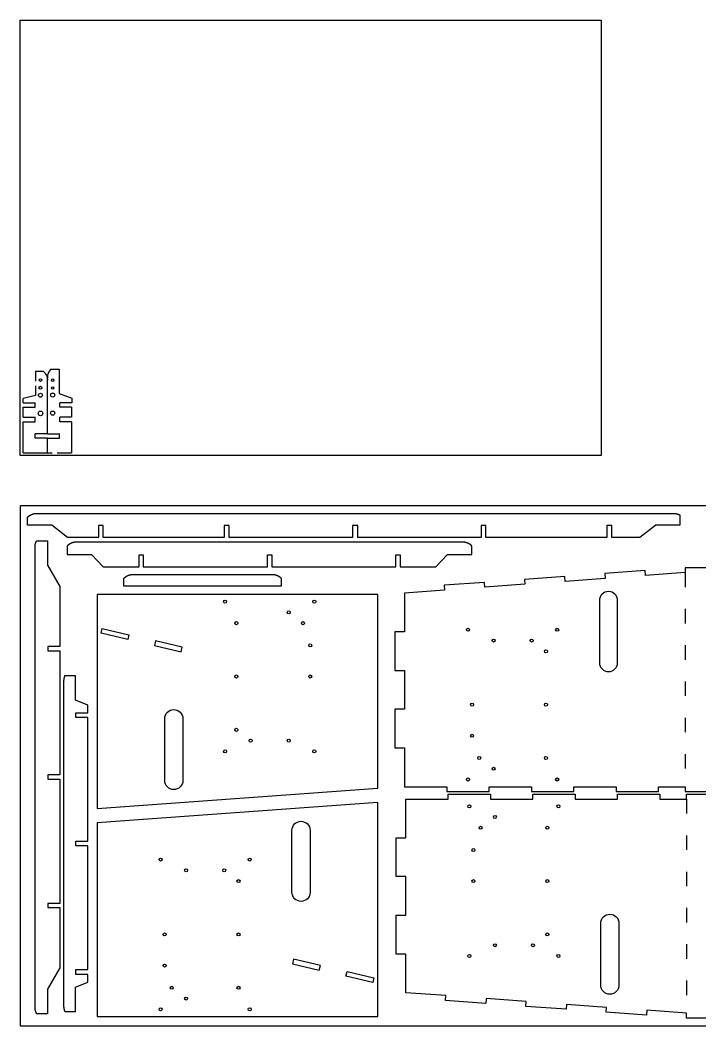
# Model space of a CAD drawing. Header units: inches. Extents: x -572 to -437, y -715 to -380.
# Drawn here: x -571.7 to -515.5, y -463.5 to -380.4 of the extents above; entities that cross this region are included whole.
import ezdxf

# ---------------------------------------------------------------- set-up
doc = ezdxf.new("R2010")
doc.units = ezdxf.units.IN
doc.header["$MEASUREMENT"] = 0
doc.linetypes.add('ACAD_ISO03W100', pattern=[30, 12, -18])
doc.layers.add('pic', color=1, linetype='Continuous')

msp = doc.modelspace()

# ---------------------------------------------------------------- linework, layer by layer
at = {"color": 7, "linetype": 'Continuous', "lineweight": 25}
for p, q in [((-569.758, -409.407), (-570.413, -409.407)), ((-569.138, -409.234), (-568.453, -409.234)), ((-571.433, -411.999), (-571.433, -411.656)), ((-571.433, -413.198), (-571.433, -412.377)), ((-567.433, -412.377), (-567.433, -413.198)), ((-567.433, -413.568), (-567.433, -416.14)), ((-516.725, -425.64), (-516.725, -426.041)), ((-516.616, -462.864), (-516.616, -462.463))]:
    msp.add_line(p, q, dxfattribs=at)
for p, q in [((-570.413, -409.407), (-570.413, -410.207)), ((-568.453, -409.234), (-568.453, -411.234)), ((-570.413, -410.607), (-570.413, -411.407)), ((-569.433, -414.585), (-569.433, -409.935)), ((-570.413, -411.407), (-571.433, -411.656)), ((-568.453, -411.234), (-567.412, -411.636)), ((-571.433, -411.999), (-570.455, -411.999)), ((-570.455, -412.377), (-570.455, -411.999)), ((-567.412, -412.021), (-568.411, -412.021)), ((-568.411, -412.377), (-568.411, -412.021)), ((-567.412, -411.636), (-567.412, -412.021)), ((-571.433, -412.377), (-570.455, -412.377)), ((-567.433, -412.377), (-568.411, -412.377)), ((-571.433, -413.198), (-570.455, -413.198)), ((-571.433, -413.568), (-570.455, -413.568)), ((-571.433, -416.14), (-571.433, -413.568)), ((-570.455, -413.568), (-570.455, -413.198)), ((-567.433, -413.198), (-568.411, -413.198)), ((-568.411, -413.568), (-568.411, -413.198)), ((-567.433, -413.568), (-568.411, -413.568)), ((-569.433, -414.585), (-570.431, -414.585)), ((-570.431, -414.941), (-570.431, -414.585)), ((-569.433, -414.585), (-568.434, -414.585)), ((-568.434, -414.941), (-568.434, -414.585)), ((-569.433, -414.941), (-570.431, -414.941)), ((-569.433, -416.14), (-569.433, -414.941)), ((-569.433, -414.941), (-568.434, -414.941)), ((-571.433, -416.14), (-569.024, -416.14)), ((-568.624, -416.14), (-567.433, -416.14))]:
    msp.add_line(p, q)
at = {"color": 3, "linetype": 'ACAD_ISO03W100', "ltscale": 0.1}
for p, q in [((-516.725, -426.041), (-516.725, -443.74)), ((-516.616, -444.764), (-516.616, -462.463))]:
    msp.add_line(p, q, dxfattribs=at)
at = {"color": 7, "linetype": 'Continuous', "lineweight": 25}
for points in [[(-543.777, -423.145), (-543.777, -422.145), (-544.207, -422.145), (-544.207, -423.145), (-554.421, -423.145), (-554.421, -422.145), (-554.821, -422.145), (-554.821, -423.145), (-564.821, -423.145), (-564.821, -422.145), (-565.221, -422.145), (-565.221, -423.145), (-565.452, -423.145), (-565.683, -423.145), (-565.914, -423.145), (-566.145, -423.145), (-566.376, -423.145), (-566.607, -423.145), (-566.838, -423.145), (-567.07, -423.145), (-567.301, -423.145), (-567.532, -423.145), (-567.763, -423.145), (-569.075, -422.125), (-571.075, -422.125), (-571.075, -421.477), (-571.073, -421.474), (-571.071, -421.472), (-571.068, -421.469), (-571.066, -421.467), (-571.064, -421.464), (-571.061, -421.462), (-571.059, -421.459), (-571.057, -421.457), (-571.054, -421.455), (-571.052, -421.452), (-571.05, -421.45), (-571.047, -421.447), (-571.045, -421.445), (-571.043, -421.443), (-571.04, -421.44), (-571.038, -421.438), (-571.035, -421.436), (-571.033, -421.433), (-571.031, -421.431), (-571.028, -421.429), (-571.026, -421.426), (-571.023, -421.424), (-571.021, -421.422), (-571.018, -421.419), (-571.016, -421.417), (-571.013, -421.415), (-571.011, -421.413), (-571.008, -421.41), (-571.006, -421.408), (-571.003, -421.406), (-571.001, -421.404), (-570.998, -421.401), (-570.996, -421.399), (-570.993, -421.397), (-570.991, -421.395), (-570.988, -421.392), (-570.986, -421.39), (-570.983, -421.388), (-570.98, -421.386), (-570.978, -421.384), (-570.975, -421.382), (-570.973, -421.379), (-570.97, -421.377), (-570.967, -421.375), (-570.965, -421.373), (-570.962, -421.371), (-570.96, -421.369), (-570.957, -421.367), (-570.954, -421.365), (-570.952, -421.363), (-570.949, -421.361), (-570.946, -421.358), (-570.944, -421.356), (-570.941, -421.354), (-570.938, -421.352), (-570.935, -421.35), (-570.933, -421.348), (-570.93, -421.346), (-570.927, -421.344), (-570.925, -421.342), (-570.922, -421.34), (-570.919, -421.338), (-570.916, -421.336), (-570.914, -421.334), (-570.911, -421.333), (-570.908, -421.331), (-570.905, -421.329), (-570.903, -421.327), (-570.9, -421.325), (-570.897, -421.323), (-570.894, -421.321), (-570.891, -421.319), (-570.889, -421.317), (-570.886, -421.316), (-570.883, -421.314), (-570.88, -421.312), (-570.877, -421.31), (-570.874, -421.308), (-570.872, -421.306), (-570.869, -421.305), (-570.866, -421.303), (-570.863, -421.301), (-570.86, -421.299), (-570.857, -421.298), (-570.854, -421.296), (-570.852, -421.294), (-570.849, -421.292), (-570.846, -421.291), (-570.843, -421.289), (-570.84, -421.287), (-570.837, -421.286), (-570.834, -421.284), (-570.831, -421.282), (-570.828, -421.281), (-570.825, -421.279), (-570.822, -421.277), (-570.82, -421.276), (-570.817, -421.274), (-570.814, -421.272), (-570.811, -421.271), (-570.808, -421.269), (-570.805, -421.268), (-570.802, -421.266), (-570.799, -421.265), (-570.796, -421.263), (-570.793, -421.261), (-570.79, -421.26), (-570.787, -421.258), (-570.784, -421.257), (-570.781, -421.255), (-570.778, -421.254), (-570.775, -421.252), (-570.772, -421.251), (-570.769, -421.25), (-570.766, -421.248), (-570.763, -421.247), (-570.76, -421.245), (-570.757, -421.244), (-570.754, -421.242), (-570.75, -421.241), (-570.747, -421.24), (-570.744, -421.238), (-570.741, -421.237), (-570.738, -421.235), (-570.735, -421.234), (-570.732, -421.233), (-570.729, -421.231), (-570.726, -421.23), (-570.723, -421.229), (-570.72, -421.227), (-570.716, -421.226), (-570.713, -421.225), (-570.71, -421.224), (-570.707, -421.222), (-570.704, -421.221), (-570.701, -421.22), (-570.698, -421.219), (-570.695, -421.217), (-570.691, -421.216), (-570.688, -421.215), (-570.685, -421.214), (-570.682, -421.213), (-570.679, -421.211), (-570.676, -421.21), (-570.672, -421.209), (-570.669, -421.208), (-570.666, -421.207), (-570.663, -421.206), (-570.66, -421.205), (-570.657, -421.204), (-570.653, -421.202), (-570.65, -421.201), (-570.647, -421.2), (-570.644, -421.199), (-570.641, -421.198), (-570.637, -421.197), (-570.634, -421.196), (-570.631, -421.195), (-570.628, -421.194), (-570.624, -421.193), (-570.621, -421.192), (-570.618, -421.191), (-570.615, -421.19), (-570.612, -421.189), (-570.608, -421.188), (-570.605, -421.187), (-570.602, -421.186), (-570.599, -421.185), (-570.595, -421.184), (-570.592, -421.184), (-570.589, -421.183), (-570.586, -421.182), (-570.582, -421.181), (-570.579, -421.18), (-570.576, -421.179), (-570.573, -421.178), (-570.569, -421.178), (-570.566, -421.177), (-570.563, -421.176), (-570.559, -421.175), (-570.556, -421.174), (-570.553, -421.174), (-570.55, -421.173), (-570.546, -421.172), (-570.543, -421.171), (-570.54, -421.171), (-570.536, -421.17), (-570.533, -421.169), (-570.53, -421.168), (-570.527, -421.168), (-570.523, -421.167), (-570.52, -421.166), (-570.517, -421.166), (-570.513, -421.165), (-570.51, -421.164), (-570.507, -421.164), (-570.504, -421.163), (-570.5, -421.163), (-570.497, -421.162), (-570.494, -421.161), (-570.49, -421.161), (-570.487, -421.16), (-570.484, -421.16), (-570.48, -421.159), (-570.477, -421.159), (-570.474, -421.158), (-570.47, -421.158), (-570.467, -421.157), (-570.464, -421.157), (-570.46, -421.156), (-570.457, -421.156), (-570.454, -421.155), (-570.45, -421.155), (-570.447, -421.154), (-570.443, -421.154), (-570.44, -421.153), (-570.437, -421.153), (-570.433, -421.153), (-570.43, -421.152), (-570.427, -421.152), (-570.423, -421.151), (-570.42, -421.151), (-570.417, -421.151), (-570.413, -421.15), (-570.41, -421.15), (-570.406, -421.15), (-570.403, -421.149), (-570.4, -421.149), (-570.396, -421.149), (-570.393, -421.149), (-570.389, -421.148), (-570.386, -421.148), (-570.383, -421.148), (-570.379, -421.148), (-570.376, -421.147), (-570.373, -421.147), (-570.369, -421.147), (-570.366, -421.147), (-570.362, -421.147), (-570.359, -421.146), (-570.356, -421.146), (-570.352, -421.146), (-570.349, -421.146), (-570.345, -421.146), (-570.342, -421.146), (-570.339, -421.146), (-570.335, -421.145), (-570.332, -421.145), (-570.329, -421.145), (-570.325, -421.145), (-570.322, -421.145), (-570.318, -421.145), (-570.315, -421.145), (-570.312, -421.145), (-570.308, -421.145), (-570.305, -421.145), (-517.708, -421.145), (-517.704, -421.145), (-517.699, -421.145), (-517.695, -421.145), (-517.691, -421.145), (-517.686, -421.145), (-517.682, -421.145), (-517.677, -421.145), (-517.673, -421.146), (-517.669, -421.146), (-517.664, -421.146), (-517.66, -421.146), (-517.656, -421.146), (-517.651, -421.147), (-517.647, -421.147), (-517.642, -421.147), (-517.638, -421.147), (-517.634, -421.148), (-517.629, -421.148), (-517.625, -421.148), (-517.62, -421.149), (-517.616, -421.149), (-517.612, -421.149), (-517.607, -421.15), (-517.603, -421.15), (-517.598, -421.151), (-517.594, -421.151), (-517.59, -421.151), (-517.585, -421.152), (-517.581, -421.152), (-517.577, -421.153), (-517.572, -421.154), (-517.568, -421.154), (-517.563, -421.155), (-517.559, -421.155), (-517.555, -421.156), (-517.55, -421.157), (-517.546, -421.157), (-517.542, -421.158), (-517.537, -421.159), (-517.533, -421.159), (-517.529, -421.16), (-517.524, -421.161), (-517.52, -421.161), (-517.516, -421.162), (-517.511, -421.163), (-517.507, -421.164), (-517.503, -421.165), (-517.498, -421.165), (-517.494, -421.166), (-517.49, -421.167), (-517.485, -421.168), (-517.481, -421.169), (-517.477, -421.17), (-517.472, -421.171), (-517.468, -421.172), (-517.464, -421.173), (-517.459, -421.174), (-517.455, -421.175), (-517.451, -421.176), (-517.447, -421.177), (-517.442, -421.178), (-517.438, -421.179), (-517.434, -421.18), (-517.43, -421.181), (-517.425, -421.182), (-517.421, -421.184), (-517.417, -421.185), (-517.413, -421.186), (-517.408, -421.187), (-517.404, -421.188), (-517.4, -421.19), (-517.396, -421.191), (-517.391, -421.192), (-517.387, -421.193), (-517.383, -421.195), (-517.379, -421.196), (-517.375, -421.197), (-517.371, -421.199), (-517.366, -421.2), (-517.362, -421.201), (-517.358, -421.203), (-517.356, -421.204), (-517.354, -421.204), (-517.35, -421.206), (-517.346, -421.207), (-517.341, -421.209), (-517.337, -421.21), (-517.333, -421.212), (-517.329, -421.213), (-517.325, -421.215), (-517.321, -421.216), (-517.317, -421.218), (-517.312, -421.22), (-517.308, -421.221), (-517.304, -421.223), (-517.3, -421.225), (-517.296, -421.226), (-517.292, -421.228), (-517.288, -421.23), (-517.284, -421.232), (-517.28, -421.233), (-517.276, -421.235), (-517.272, -421.237), (-517.268, -421.239), (-517.264, -421.24), (-517.26, -421.242), (-517.255, -421.244), (-517.251, -421.246), (-517.247, -421.248), (-517.243, -421.25), (-517.239, -421.252), (-517.236, -421.254), (-517.232, -421.256), (-517.228, -421.258), (-517.224, -421.26), (-517.22, -421.262), (-517.216, -421.264), (-517.212, -421.266), (-517.208, -421.268), (-517.204, -421.27), (-517.2, -421.272), (-517.196, -421.274), (-517.192, -421.276), (-517.188, -421.278), (-517.185, -421.281), (-517.181, -421.283), (-517.177, -421.285), (-517.173, -421.287), (-517.169, -421.289), (-517.169, -422.125), (-519.169, -422.125), (-520.482, -423.145), (-522.792, -423.145), (-522.792, -422.145), (-523.192, -422.145), (-523.192, -423.145), (-533.192, -423.145), (-533.192, -422.145), (-533.592, -422.145), (-533.592, -423.145), (-543.807, -423.145)], [(-513.226, -425.64), (-516.725, -425.64), (-516.725, -426.041), (-520.014, -426.281), (-520.043, -425.882), (-523.362, -426.124), (-523.333, -426.523), (-526.651, -426.765), (-526.68, -426.366), (-529.999, -426.608), (-529.97, -427.007), (-533.288, -427.249), (-533.317, -426.85), (-536.636, -427.092), (-536.607, -427.49), (-539.925, -427.732), (-539.925, -430.934), (-540.725, -430.934), (-540.725, -434.135), (-539.925, -434.135), (-539.925, -437.337), (-540.725, -437.337), (-540.725, -440.538), (-539.925, -440.538), (-539.925, -443.74), (-536.425, -443.74), (-536.425, -444.14), (-532.925, -444.14), (-532.925, -443.74), (-529.425, -443.74), (-529.425, -444.14), (-525.925, -444.14), (-525.925, -443.74), (-522.425, -443.74), (-522.425, -444.14), (-518.925, -444.14), (-518.925, -443.74), (-516.725, -443.74), (-516.725, -444.14), (-513.226, -444.14)], [(-542.129, -443.857), (-542.129, -427.85), (-565.329, -427.85), (-565.329, -445.548), (-542.129, -443.857)], [(-568.002, -434.576), (-568.003, -434.579), (-568.005, -434.582), (-568.006, -434.586), (-568.008, -434.589), (-568.009, -434.593), (-568.011, -434.596), (-568.012, -434.599), (-568.013, -434.603), (-568.015, -434.606), (-568.016, -434.61), (-568.017, -434.613), (-568.019, -434.617), (-568.02, -434.62), (-568.021, -434.623), (-568.023, -434.627), (-568.024, -434.63), (-568.025, -434.634), (-568.026, -434.637), (-568.028, -434.641), (-568.029, -434.644), (-568.03, -434.648), (-568.031, -434.651), (-568.032, -434.655), (-568.034, -434.658), (-568.035, -434.662), (-568.036, -434.665), (-568.037, -434.669), (-568.038, -434.672), (-568.039, -434.676), (-568.04, -434.679), (-568.041, -434.683), (-568.043, -434.686), (-568.044, -434.69), (-568.045, -434.694), (-568.046, -434.697), (-568.047, -434.701), (-568.048, -434.704), (-568.049, -434.708), (-568.05, -434.711), (-568.051, -434.715), (-568.052, -434.719), (-568.053, -434.722), (-568.054, -434.726), (-568.055, -434.729), (-568.055, -434.733), (-568.056, -434.736), (-568.057, -434.74), (-568.058, -434.744), (-568.059, -434.747), (-568.06, -434.751), (-568.061, -434.754), (-568.062, -434.758), (-568.062, -434.762), (-568.063, -434.765), (-568.064, -434.769), (-568.065, -434.772), (-568.065, -434.776), (-568.066, -434.78), (-568.067, -434.783), (-568.068, -434.787), (-568.068, -434.791), (-568.069, -434.794), (-568.07, -434.798), (-568.071, -434.802), (-568.071, -434.805), (-568.072, -434.809), (-568.073, -434.812), (-568.073, -434.816), (-568.074, -434.82), (-568.074, -434.823), (-568.075, -434.827), (-568.076, -434.831), (-568.076, -434.834), (-568.077, -434.838), (-568.077, -434.842), (-568.078, -434.845), (-568.078, -434.849), (-568.079, -434.853), (-568.079, -434.856), (-568.08, -434.86), (-568.08, -434.864), (-568.081, -434.867), (-568.081, -434.871), (-568.082, -434.875), (-568.082, -434.878), (-568.083, -434.882), (-568.083, -434.885), (-568.083, -434.889), (-568.084, -434.893), (-568.084, -434.896), (-568.085, -434.9), (-568.085, -434.904), (-568.085, -434.907), (-568.086, -434.911), (-568.086, -434.915), (-568.086, -434.919), (-568.086, -434.922), (-568.087, -434.926), (-568.087, -434.93), (-568.087, -434.933), (-568.088, -434.937), (-568.088, -434.941), (-568.088, -434.945), (-568.088, -434.948), (-568.088, -434.952), (-568.089, -434.956), (-568.089, -434.959), (-568.089, -434.963), (-568.089, -434.967), (-568.089, -434.971), (-568.089, -434.974), (-568.09, -434.978), (-568.09, -434.982), (-568.09, -434.985), (-568.09, -434.989), (-568.09, -434.993), (-568.09, -434.997), (-568.09, -435), (-568.09, -435.004), (-568.09, -435.008), (-568.09, -435.012), (-568.09, -435.015), (-568.09, -461.864), (-568.09, -461.868), (-568.09, -461.872), (-568.09, -461.876), (-568.09, -461.879), (-568.09, -461.883), (-568.09, -461.887), (-568.09, -461.89), (-568.09, -461.894), (-568.09, -461.898), (-568.09, -461.902), (-568.089, -461.905), (-568.089, -461.909), (-568.089, -461.913), (-568.089, -461.916), (-568.089, -461.92), (-568.089, -461.924), (-568.088, -461.928), (-568.088, -461.931), (-568.088, -461.935), (-568.088, -461.939), (-568.088, -461.943), (-568.087, -461.946), (-568.087, -461.95), (-568.087, -461.954), (-568.086, -461.957), (-568.086, -461.961), (-568.086, -461.965), (-568.086, -461.968), (-568.085, -461.972), (-568.085, -461.976), (-568.085, -461.979), (-568.084, -461.983), (-568.084, -461.987), (-568.083, -461.99), (-568.083, -461.994), (-568.083, -461.998), (-568.082, -462.001), (-568.082, -462.005), (-568.081, -462.009), (-568.081, -462.012), (-568.08, -462.016), (-568.08, -462.02), (-568.079, -462.023), (-568.079, -462.027), (-568.078, -462.031), (-568.078, -462.034), (-568.077, -462.038), (-568.077, -462.042), (-568.076, -462.045), (-568.076, -462.049), (-568.075, -462.053), (-568.074, -462.056), (-568.074, -462.06), (-568.073, -462.064), (-568.073, -462.067), (-568.072, -462.071), (-568.071, -462.074), (-568.071, -462.078), (-568.07, -462.082), (-568.069, -462.085), (-568.068, -462.089), (-568.068, -462.093), (-568.067, -462.096), (-568.066, -462.1), (-568.065, -462.103), (-568.065, -462.107), (-568.064, -462.111), (-568.063, -462.114), (-568.062, -462.118), (-568.062, -462.122), (-568.061, -462.125), (-568.06, -462.129), (-568.059, -462.132), (-568.058, -462.136), (-568.057, -462.14), (-568.056, -462.143), (-568.055, -462.147), (-568.055, -462.15), (-568.054, -462.154), (-568.053, -462.158), (-568.052, -462.161), (-568.051, -462.165), (-568.05, -462.168), (-568.049, -462.172), (-568.048, -462.175), (-568.047, -462.179), (-568.046, -462.182), (-568.045, -462.186), (-568.044, -462.19), (-568.043, -462.193), (-568.041, -462.197), (-568.04, -462.2), (-568.039, -462.204), (-568.038, -462.207), (-568.037, -462.211), (-568.036, -462.214), (-568.035, -462.218), (-568.034, -462.221), (-568.032, -462.225), (-568.031, -462.228), (-568.03, -462.232), (-568.029, -462.235), (-568.028, -462.239), (-568.026, -462.242), (-568.025, -462.246), (-568.024, -462.249), (-568.023, -462.253), (-568.021, -462.256), (-568.02, -462.26), (-568.019, -462.263), (-568.017, -462.266), (-568.016, -462.27), (-568.015, -462.273), (-568.013, -462.277), (-568.012, -462.28), (-568.011, -462.284), (-568.009, -462.287), (-568.008, -462.29), (-568.006, -462.294), (-568.005, -462.297), (-568.003, -462.301), (-568.002, -462.304), (-568.001, -462.307), (-567.999, -462.311), (-567.998, -462.314), (-567.996, -462.317), (-567.995, -462.321), (-567.993, -462.324), (-567.111, -462.324), (-567.111, -460.324), (-566.09, -459.898), (-566.09, -459.254), (-567.09, -459.254), (-567.09, -458.854), (-566.09, -458.854), (-566.09, -448.64), (-567.09, -448.64), (-567.09, -448.24), (-566.09, -448.24), (-566.09, -438.026), (-567.09, -438.026), (-567.09, -437.626), (-566.09, -437.626), (-566.09, -437.002), (-567.111, -436.575), (-567.111, -434.575), (-568.002, -434.575)], [(-513.116, -462.864), (-516.616, -462.864), (-516.616, -462.463), (-519.905, -462.223), (-519.934, -462.622), (-523.253, -462.38), (-523.223, -461.981), (-526.542, -461.739), (-526.571, -462.138), (-529.889, -461.896), (-529.86, -461.497), (-533.179, -461.255), (-533.208, -461.654), (-536.526, -461.412), (-536.497, -461.013), (-539.816, -460.771), (-539.816, -457.57), (-540.616, -457.57), (-540.616, -454.368), (-539.816, -454.368), (-539.816, -451.167), (-540.616, -451.167), (-540.616, -447.965), (-539.816, -447.965), (-539.816, -444.764), (-536.316, -444.764), (-536.316, -444.364), (-532.816, -444.364), (-532.816, -444.764), (-529.316, -444.764), (-529.316, -444.364), (-525.816, -444.364), (-525.816, -444.764), (-522.316, -444.764), (-522.316, -444.364), (-518.816, -444.364), (-518.816, -444.764), (-516.616, -444.764), (-516.616, -444.364), (-513.116, -444.364)], [(-565.329, -446.725), (-565.329, -462.732), (-542.129, -462.732), (-542.129, -445.033), (-565.329, -446.725)]]:
    msp.add_lwpolyline(points, dxfattribs=at)
for points in [[(-568.403, -453.735), (-568.403, -454.21), (-568.403, -454.66), (-568.403, -455.111), (-568.403, -455.561), (-568.403, -456.011), (-568.403, -456.462), (-568.403, -456.912), (-568.403, -457.362), (-568.403, -457.813), (-568.403, -458.263), (-568.403, -458.72), (-569.423, -460.488), (-569.423, -462.506), (-570.306, -462.506), (-570.315, -462.49), (-570.317, -462.486), (-570.32, -462.482), (-570.322, -462.478), (-570.324, -462.475), (-570.326, -462.471), (-570.328, -462.467), (-570.33, -462.463), (-570.332, -462.459), (-570.334, -462.455), (-570.336, -462.451), (-570.338, -462.447), (-570.34, -462.443), (-570.342, -462.44), (-570.344, -462.436), (-570.346, -462.432), (-570.348, -462.428), (-570.35, -462.424), (-570.351, -462.42), (-570.353, -462.416), (-570.355, -462.412), (-570.357, -462.408), (-570.359, -462.404), (-570.361, -462.4), (-570.362, -462.396), (-570.364, -462.392), (-570.366, -462.388), (-570.368, -462.384), (-570.369, -462.38), (-570.371, -462.376), (-570.373, -462.372), (-570.374, -462.367), (-570.376, -462.363), (-570.378, -462.359), (-570.379, -462.355), (-570.381, -462.351), (-570.382, -462.347), (-570.384, -462.343), (-570.385, -462.339), (-570.387, -462.335), (-570.388, -462.331), (-570.39, -462.326), (-570.391, -462.322), (-570.393, -462.318), (-570.394, -462.314), (-570.396, -462.31), (-570.397, -462.306), (-570.398, -462.301), (-570.4, -462.297), (-570.401, -462.293), (-570.402, -462.289), (-570.404, -462.285), (-570.405, -462.281), (-570.406, -462.276), (-570.408, -462.272), (-570.409, -462.268), (-570.41, -462.264), (-570.411, -462.259), (-570.412, -462.255), (-570.414, -462.251), (-570.415, -462.247), (-570.416, -462.243), (-570.417, -462.238), (-570.418, -462.234), (-570.419, -462.23), (-570.42, -462.226), (-570.421, -462.221), (-570.422, -462.217), (-570.423, -462.213), (-570.424, -462.209), (-570.425, -462.204), (-570.426, -462.2), (-570.427, -462.196), (-570.428, -462.191), (-570.429, -462.187), (-570.43, -462.183), (-570.431, -462.179), (-570.432, -462.174), (-570.432, -462.17), (-570.433, -462.166), (-570.434, -462.161), (-570.435, -462.157), (-570.435, -462.155), (-570.435, -462.154), (-570.436, -462.153), (-570.436, -462.149), (-570.437, -462.144), (-570.438, -462.14), (-570.438, -462.135), (-570.439, -462.131), (-570.44, -462.127), (-570.44, -462.122), (-570.441, -462.118), (-570.442, -462.114), (-570.442, -462.109), (-570.443, -462.105), (-570.443, -462.101), (-570.444, -462.096), (-570.445, -462.092), (-570.445, -462.087), (-570.446, -462.083), (-570.446, -462.079), (-570.447, -462.074), (-570.447, -462.07), (-570.447, -462.066), (-570.448, -462.061), (-570.448, -462.057), (-570.449, -462.052), (-570.449, -462.048), (-570.449, -462.044), (-570.45, -462.039), (-570.45, -462.035), (-570.45, -462.03), (-570.45, -462.026), (-570.451, -462.022), (-570.451, -462.017), (-570.451, -462.013), (-570.451, -462.008), (-570.452, -462.004), (-570.452, -462), (-570.452, -461.995), (-570.452, -461.991), (-570.452, -461.986), (-570.452, -461.982), (-570.452, -461.978), (-570.452, -461.973), (-570.453, -461.969), (-570.453, -461.964), (-570.453, -461.96), (-570.453, -461.956), (-570.453, -423.935), (-570.453, -423.931), (-570.453, -423.927), (-570.453, -423.923), (-570.452, -423.919), (-570.452, -423.914), (-570.452, -423.91), (-570.452, -423.906), (-570.452, -423.902), (-570.452, -423.898), (-570.452, -423.893), (-570.452, -423.889), (-570.452, -423.885), (-570.451, -423.881), (-570.451, -423.876), (-570.451, -423.872), (-570.451, -423.868), (-570.45, -423.864), (-570.45, -423.86), (-570.45, -423.855), (-570.45, -423.851), (-570.449, -423.847), (-570.449, -423.843), (-570.449, -423.838), (-570.448, -423.834), (-570.448, -423.83), (-570.447, -423.826), (-570.447, -423.822), (-570.447, -423.817), (-570.446, -423.813), (-570.446, -423.809), (-570.445, -423.805), (-570.445, -423.801), (-570.444, -423.796), (-570.444, -423.792), (-570.443, -423.788), (-570.443, -423.784), (-570.442, -423.78), (-570.441, -423.775), (-570.441, -423.771), (-570.44, -423.767), (-570.44, -423.763), (-570.439, -423.761), (-570.439, -423.759), (-570.438, -423.755), (-570.438, -423.751), (-570.437, -423.746), (-570.436, -423.742), (-570.436, -423.738), (-570.435, -423.734), (-570.434, -423.73), (-570.433, -423.726), (-570.433, -423.722), (-570.432, -423.718), (-570.431, -423.713), (-570.43, -423.709), (-570.429, -423.705), (-570.428, -423.701), (-570.427, -423.697), (-570.427, -423.693), (-570.426, -423.689), (-570.425, -423.685), (-570.424, -423.681), (-570.423, -423.677), (-570.422, -423.672), (-570.421, -423.668), (-570.42, -423.664), (-570.419, -423.66), (-570.418, -423.656), (-570.417, -423.652), (-570.416, -423.648), (-570.415, -423.644), (-570.413, -423.64), (-570.412, -423.636), (-570.411, -423.632), (-570.41, -423.628), (-570.409, -423.624), (-570.408, -423.62), (-570.407, -423.616), (-570.405, -423.612), (-570.404, -423.608), (-570.403, -423.604), (-570.402, -423.6), (-570.4, -423.596), (-570.399, -423.592), (-570.398, -423.588), (-570.396, -423.584), (-570.395, -423.58), (-570.394, -423.576), (-570.392, -423.572), (-570.391, -423.568), (-570.389, -423.564), (-570.388, -423.56), (-570.387, -423.556), (-570.385, -423.552), (-570.384, -423.548), (-570.382, -423.544), (-570.381, -423.54), (-570.379, -423.536), (-570.378, -423.532), (-570.376, -423.528), (-570.375, -423.524), (-570.373, -423.52), (-570.371, -423.516), (-570.37, -423.513), (-570.368, -423.509), (-570.367, -423.505), (-570.365, -423.501), (-570.363, -423.497), (-570.362, -423.493), (-570.36, -423.489), (-570.358, -423.486), (-570.356, -423.482), (-570.355, -423.478), (-570.353, -423.474), (-570.351, -423.47), (-570.349, -423.466), (-570.347, -423.463), (-570.346, -423.459), (-570.344, -423.455), (-570.342, -423.451), (-570.34, -423.448), (-570.338, -423.444), (-570.336, -423.44), (-570.334, -423.436), (-570.332, -423.433), (-570.33, -423.429), (-570.329, -423.425), (-570.327, -423.422), (-570.317, -423.405), (-569.423, -423.405), (-569.423, -425.423), (-568.403, -427.191), (-568.403, -432.156), (-569.403, -432.156), (-569.403, -432.506), (-568.403, -432.506), (-568.403, -442.77), (-569.403, -442.77), (-569.403, -443.12), (-568.403, -443.12), (-568.403, -453.385), (-569.403, -453.385), (-569.403, -453.735)], [(-551.247, -424.576), (-550.897, -424.576), (-550.897, -425.576), (-540.633, -425.576), (-540.633, -424.576), (-540.283, -424.576), (-540.283, -425.576), (-537.333, -425.576), (-536.376, -424.556), (-534.362, -424.556), (-534.362, -423.839), (-534.371, -423.829), (-534.374, -423.827), (-534.376, -423.824), (-534.378, -423.822), (-534.381, -423.82), (-534.383, -423.818), (-534.385, -423.815), (-534.388, -423.813), (-534.39, -423.811), (-534.393, -423.808), (-534.395, -423.806), (-534.397, -423.804), (-534.4, -423.802), (-534.402, -423.8), (-534.405, -423.797), (-534.407, -423.795), (-534.41, -423.793), (-534.412, -423.791), (-534.415, -423.789), (-534.417, -423.786), (-534.42, -423.784), (-534.422, -423.782), (-534.425, -423.78), (-534.427, -423.778), (-534.43, -423.776), (-534.432, -423.774), (-534.435, -423.771), (-534.437, -423.769), (-534.44, -423.767), (-534.442, -423.765), (-534.445, -423.763), (-534.447, -423.761), (-534.45, -423.759), (-534.453, -423.757), (-534.455, -423.755), (-534.458, -423.753), (-534.46, -423.751), (-534.463, -423.749), (-534.466, -423.747), (-534.468, -423.745), (-534.471, -423.743), (-534.474, -423.741), (-534.476, -423.739), (-534.479, -423.737), (-534.482, -423.735), (-534.484, -423.733), (-534.487, -423.731), (-534.49, -423.729), (-534.492, -423.727), (-534.495, -423.725), (-534.498, -423.723), (-534.5, -423.721), (-534.503, -423.719), (-534.506, -423.718), (-534.508, -423.716), (-534.511, -423.714), (-534.514, -423.712), (-534.517, -423.71), (-534.519, -423.708), (-534.522, -423.706), (-534.525, -423.705), (-534.528, -423.703), (-534.53, -423.701), (-534.533, -423.699), (-534.536, -423.697), (-534.539, -423.696), (-534.542, -423.694), (-534.544, -423.692), (-534.547, -423.69), (-534.55, -423.689), (-534.553, -423.687), (-534.556, -423.685), (-534.558, -423.683), (-534.561, -423.682), (-534.564, -423.68), (-534.567, -423.678), (-534.57, -423.677), (-534.573, -423.675), (-534.575, -423.673), (-534.578, -423.672), (-534.581, -423.67), (-534.584, -423.668), (-534.587, -423.667), (-534.59, -423.665), (-534.593, -423.664), (-534.595, -423.662), (-534.598, -423.66), (-534.601, -423.659), (-534.604, -423.657), (-534.607, -423.656), (-534.61, -423.654), (-534.613, -423.653), (-534.616, -423.651), (-534.619, -423.649), (-534.622, -423.648), (-534.625, -423.646), (-534.627, -423.645), (-534.63, -423.643), (-534.633, -423.642), (-534.636, -423.641), (-534.639, -423.639), (-534.642, -423.638), (-534.645, -423.636), (-534.648, -423.635), (-534.651, -423.633), (-534.654, -423.632), (-534.657, -423.631), (-534.66, -423.629), (-534.663, -423.628), (-534.666, -423.626), (-534.669, -423.625), (-534.672, -423.624), (-534.675, -423.622), (-534.678, -423.621), (-534.681, -423.62), (-534.684, -423.618), (-534.687, -423.617), (-534.69, -423.616), (-534.693, -423.614), (-534.696, -423.613), (-534.699, -423.612), (-534.702, -423.611), (-534.708, -423.608), (-534.714, -423.606), (-534.721, -423.603), (-534.727, -423.601), (-534.733, -423.599), (-534.739, -423.596), (-534.745, -423.594), (-534.751, -423.592), (-534.758, -423.59), (-534.764, -423.587), (-534.77, -423.585), (-534.776, -423.583), (-534.783, -423.581), (-534.789, -423.579), (-534.795, -423.577), (-534.801, -423.575), (-534.808, -423.573), (-534.814, -423.571), (-534.82, -423.57), (-534.827, -423.568), (-534.833, -423.566), (-534.84, -423.564), (-534.846, -423.563), (-534.852, -423.561), (-534.859, -423.559), (-534.865, -423.558), (-534.872, -423.556), (-534.878, -423.555), (-534.884, -423.553), (-534.891, -423.552), (-534.897, -423.551), (-534.904, -423.549), (-534.91, -423.548), (-534.917, -423.547), (-534.923, -423.545), (-534.93, -423.544), (-534.936, -423.543), (-534.943, -423.542), (-534.949, -423.541), (-534.956, -423.54), (-534.962, -423.539), (-534.969, -423.538), (-534.975, -423.537), (-534.982, -423.536), (-534.988, -423.535), (-534.991, -423.535), (-534.995, -423.534), (-535.001, -423.534), (-535.008, -423.533), (-535.014, -423.532), (-535.021, -423.532), (-535.028, -423.531), (-535.034, -423.53), (-535.041, -423.53), (-535.047, -423.529), (-535.054, -423.529), (-535.061, -423.528), (-535.067, -423.528), (-535.074, -423.528), (-535.081, -423.527), (-535.087, -423.527), (-535.094, -423.527), (-535.1, -423.527), (-535.107, -423.526), (-535.114, -423.526), (-535.12, -423.526), (-535.127, -423.526), (-535.133, -423.526), (-567.011, -423.526), (-567.014, -423.526), (-567.018, -423.526), (-567.021, -423.526), (-567.024, -423.526), (-567.028, -423.526), (-567.031, -423.526), (-567.035, -423.526), (-567.038, -423.526), (-567.042, -423.527), (-567.045, -423.527), (-567.048, -423.527), (-567.052, -423.527), (-567.055, -423.527), (-567.059, -423.527), (-567.062, -423.527), (-567.066, -423.527), (-567.069, -423.528), (-567.072, -423.528), (-567.076, -423.528), (-567.079, -423.528), (-567.083, -423.528), (-567.086, -423.529), (-567.089, -423.529), (-567.093, -423.529), (-567.096, -423.529), (-567.1, -423.53), (-567.103, -423.53), (-567.107, -423.53), (-567.11, -423.53), (-567.113, -423.531), (-567.117, -423.531), (-567.12, -423.531), (-567.124, -423.532), (-567.127, -423.532), (-567.13, -423.532), (-567.134, -423.533), (-567.137, -423.533), (-567.141, -423.533), (-567.144, -423.534), (-567.147, -423.534), (-567.151, -423.535), (-567.154, -423.535), (-567.158, -423.535), (-567.161, -423.536), (-567.164, -423.536), (-567.168, -423.537), (-567.171, -423.537), (-567.175, -423.538), (-567.178, -423.538), (-567.181, -423.539), (-567.185, -423.539), (-567.187, -423.54), (-567.188, -423.54), (-567.192, -423.54), (-567.195, -423.541), (-567.198, -423.541), (-567.202, -423.542), (-567.205, -423.543), (-567.208, -423.543), (-567.212, -423.544), (-567.215, -423.544), (-567.218, -423.545), (-567.222, -423.546), (-567.225, -423.546), (-567.228, -423.547), (-567.232, -423.547), (-567.235, -423.548), (-567.238, -423.549), (-567.242, -423.549), (-567.245, -423.55), (-567.248, -423.551), (-567.252, -423.552), (-567.255, -423.552), (-567.258, -423.553), (-567.262, -423.554), (-567.265, -423.554), (-567.268, -423.555), (-567.272, -423.556), (-567.275, -423.557), (-567.278, -423.558), (-567.282, -423.558), (-567.285, -423.559), (-567.288, -423.56), (-567.292, -423.561), (-567.295, -423.562), (-567.298, -423.563), (-567.301, -423.563), (-567.305, -423.564), (-567.308, -423.565), (-567.311, -423.566), (-567.315, -423.567), (-567.318, -423.568), (-567.321, -423.569), (-567.325, -423.57), (-567.328, -423.571), (-567.331, -423.572), (-567.334, -423.573), (-567.338, -423.574), (-567.341, -423.575), (-567.344, -423.576), (-567.347, -423.577), (-567.351, -423.578), (-567.354, -423.579), (-567.357, -423.58), (-567.36, -423.581), (-567.364, -423.582), (-567.367, -423.583), (-567.37, -423.584), (-567.373, -423.585), (-567.377, -423.586), (-567.38, -423.587), (-567.383, -423.588), (-567.386, -423.589), (-567.39, -423.591), (-567.393, -423.592), (-567.396, -423.593), (-567.399, -423.594), (-567.402, -423.595), (-567.406, -423.596), (-567.409, -423.598), (-567.412, -423.599), (-567.415, -423.6), (-567.418, -423.601), (-567.422, -423.602), (-567.425, -423.604), (-567.428, -423.605), (-567.431, -423.606), (-567.434, -423.607), (-567.437, -423.609), (-567.441, -423.61), (-567.444, -423.611), (-567.447, -423.613), (-567.45, -423.614), (-567.453, -423.615), (-567.456, -423.617), (-567.459, -423.618), (-567.463, -423.619), (-567.466, -423.621), (-567.469, -423.622), (-567.472, -423.624), (-567.475, -423.625), (-567.478, -423.626), (-567.481, -423.628), (-567.484, -423.629), (-567.487, -423.631), (-567.49, -423.632), (-567.494, -423.634), (-567.497, -423.635), (-567.5, -423.636), (-567.503, -423.638), (-567.506, -423.639), (-567.509, -423.641), (-567.512, -423.642), (-567.515, -423.644), (-567.518, -423.646), (-567.521, -423.647), (-567.524, -423.649), (-567.527, -423.65), (-567.53, -423.652), (-567.533, -423.653), (-567.536, -423.655), (-567.539, -423.657), (-567.542, -423.658), (-567.545, -423.66), (-567.548, -423.661), (-567.551, -423.663), (-567.554, -423.665), (-567.557, -423.666), (-567.56, -423.668), (-567.563, -423.67), (-567.566, -423.671), (-567.569, -423.673), (-567.572, -423.675), (-567.575, -423.677), (-567.578, -423.678), (-567.581, -423.68), (-567.583, -423.682), (-567.586, -423.684), (-567.589, -423.685), (-567.592, -423.687), (-567.595, -423.689), (-567.598, -423.691), (-567.601, -423.693), (-567.604, -423.694), (-567.607, -423.696), (-567.61, -423.698), (-567.612, -423.7), (-567.615, -423.702), (-567.618, -423.704), (-567.621, -423.706), (-567.624, -423.708), (-567.627, -423.709), (-567.629, -423.711), (-567.632, -423.713), (-567.635, -423.715), (-567.638, -423.717), (-567.641, -423.719), (-567.644, -423.721), (-567.646, -423.723), (-567.649, -423.725), (-567.652, -423.727), (-567.655, -423.729), (-567.657, -423.731), (-567.66, -423.733), (-567.663, -423.735), (-567.666, -423.737), (-567.668, -423.739), (-567.671, -423.741), (-567.674, -423.743), (-567.677, -423.745), (-567.679, -423.747), (-567.682, -423.749), (-567.685, -423.752), (-567.687, -423.754), (-567.69, -423.756), (-567.693, -423.758), (-567.696, -423.76), (-567.698, -423.762), (-567.701, -423.764), (-567.703, -423.766), (-567.706, -423.769), (-567.709, -423.771), (-567.711, -423.773), (-567.714, -423.775), (-567.717, -423.777), (-567.719, -423.78), (-567.722, -423.782), (-567.724, -423.784), (-567.727, -423.786), (-567.73, -423.789), (-567.732, -423.791), (-567.735, -423.793), (-567.737, -423.795), (-567.74, -423.798), (-567.742, -423.8), (-567.745, -423.802), (-567.747, -423.805), (-567.75, -423.807), (-567.752, -423.809), (-567.755, -423.811), (-567.757, -423.814), (-567.76, -423.816), (-567.762, -423.819), (-567.765, -423.821), (-567.767, -423.823), (-567.77, -423.826), (-567.772, -423.828), (-567.774, -423.83), (-567.777, -423.833), (-567.779, -423.835), (-567.782, -423.838), (-567.784, -423.84), (-567.786, -423.843), (-567.789, -423.845), (-567.791, -423.847), (-567.794, -423.85), (-567.803, -423.86), (-567.803, -424.556), (-565.789, -424.556), (-564.831, -425.576), (-561.861, -425.576), (-561.861, -424.576), (-561.511, -424.576), (-561.511, -425.576), (-551.247, -425.576)], [(-562.353, -426.192), (-550.851, -426.192), (-550.847, -426.192), (-550.844, -426.192), (-550.841, -426.192), (-550.838, -426.192), (-550.834, -426.192), (-550.831, -426.192), (-550.828, -426.192), (-550.825, -426.192), (-550.822, -426.192), (-550.818, -426.192), (-550.815, -426.192), (-550.812, -426.192), (-550.809, -426.192), (-550.805, -426.193), (-550.802, -426.193), (-550.799, -426.193), (-550.796, -426.193), (-550.792, -426.193), (-550.789, -426.193), (-550.786, -426.194), (-550.783, -426.194), (-550.78, -426.194), (-550.776, -426.194), (-550.773, -426.194), (-550.77, -426.195), (-550.767, -426.195), (-550.763, -426.195), (-550.76, -426.195), (-550.757, -426.196), (-550.754, -426.196), (-550.75, -426.196), (-550.747, -426.197), (-550.744, -426.197), (-550.741, -426.197), (-550.738, -426.198), (-550.734, -426.198), (-550.731, -426.198), (-550.728, -426.199), (-550.725, -426.199), (-550.721, -426.199), (-550.718, -426.2), (-550.715, -426.2), (-550.712, -426.201), (-550.708, -426.201), (-550.705, -426.202), (-550.702, -426.202), (-550.699, -426.202), (-550.696, -426.203), (-550.692, -426.203), (-550.689, -426.204), (-550.686, -426.204), (-550.683, -426.205), (-550.68, -426.205), (-550.676, -426.206), (-550.673, -426.207), (-550.67, -426.207), (-550.667, -426.208), (-550.664, -426.208), (-550.66, -426.209), (-550.657, -426.209), (-550.654, -426.21), (-550.651, -426.211), (-550.648, -426.211), (-550.644, -426.212), (-550.641, -426.212), (-550.638, -426.213), (-550.635, -426.214), (-550.632, -426.214), (-550.629, -426.215), (-550.625, -426.216), (-550.622, -426.216), (-550.619, -426.217), (-550.616, -426.218), (-550.613, -426.219), (-550.61, -426.219), (-550.606, -426.22), (-550.603, -426.221), (-550.6, -426.222), (-550.597, -426.222), (-550.594, -426.223), (-550.591, -426.224), (-550.587, -426.225), (-550.584, -426.226), (-550.581, -426.226), (-550.578, -426.227), (-550.575, -426.228), (-550.572, -426.229), (-550.569, -426.23), (-550.566, -426.231), (-550.562, -426.232), (-550.559, -426.232), (-550.556, -426.233), (-550.553, -426.234), (-550.55, -426.235), (-550.547, -426.236), (-550.544, -426.237), (-550.541, -426.238), (-550.538, -426.239), (-550.535, -426.24), (-550.531, -426.241), (-550.528, -426.242), (-550.525, -426.243), (-550.522, -426.244), (-550.519, -426.245), (-550.516, -426.246), (-550.513, -426.247), (-550.51, -426.248), (-550.507, -426.249), (-550.504, -426.25), (-550.501, -426.251), (-550.498, -426.252), (-550.495, -426.253), (-550.492, -426.254), (-550.489, -426.256), (-550.486, -426.257), (-550.483, -426.258), (-550.48, -426.259), (-550.477, -426.26), (-550.474, -426.261), (-550.471, -426.263), (-550.468, -426.264), (-550.465, -426.265), (-550.462, -426.266), (-550.459, -426.267), (-550.456, -426.269), (-550.453, -426.27), (-550.45, -426.271), (-550.447, -426.272), (-550.444, -426.274), (-550.441, -426.275), (-550.438, -426.276), (-550.435, -426.277), (-550.432, -426.279), (-550.429, -426.28), (-550.426, -426.281), (-550.423, -426.283), (-550.42, -426.284), (-550.417, -426.285), (-550.414, -426.287), (-550.411, -426.288), (-550.408, -426.29), (-550.405, -426.291), (-550.402, -426.292), (-550.399, -426.294), (-550.397, -426.295), (-550.394, -426.297), (-550.391, -426.298), (-550.388, -426.299), (-550.385, -426.301), (-550.382, -426.302), (-550.379, -426.304), (-550.376, -426.305), (-550.373, -426.307), (-550.37, -426.308), (-550.368, -426.31), (-550.365, -426.311), (-550.362, -426.313), (-550.359, -426.314), (-550.356, -426.316), (-550.353, -426.318), (-550.35, -426.319), (-550.348, -426.321), (-550.345, -426.322), (-550.342, -426.324), (-550.339, -426.326), (-550.336, -426.327), (-550.334, -426.329), (-550.331, -426.33), (-550.328, -426.332), (-550.325, -426.334), (-550.322, -426.335), (-550.32, -426.337), (-550.317, -426.339), (-550.314, -426.34), (-550.311, -426.342), (-550.308, -426.344), (-550.306, -426.346), (-550.303, -426.347), (-550.3, -426.349), (-550.297, -426.351), (-550.295, -426.353), (-550.292, -426.354), (-550.289, -426.356), (-550.287, -426.358), (-550.284, -426.36), (-550.281, -426.361), (-550.279, -426.363), (-550.276, -426.365), (-550.273, -426.367), (-550.27, -426.369), (-550.268, -426.371), (-550.265, -426.372), (-550.263, -426.374), (-550.26, -426.376), (-550.257, -426.378), (-550.255, -426.38), (-550.252, -426.382), (-550.249, -426.384), (-550.247, -426.386), (-550.244, -426.387), (-550.242, -426.389), (-550.239, -426.391), (-550.236, -426.393), (-550.234, -426.395), (-550.231, -426.397), (-550.229, -426.399), (-550.226, -426.401), (-550.224, -426.403), (-550.221, -426.405), (-550.218, -426.407), (-550.216, -426.409), (-550.213, -426.411), (-550.211, -426.413), (-550.208, -426.415), (-550.207, -426.416), (-550.206, -426.417), (-550.203, -426.419), (-550.201, -426.421), (-550.198, -426.424), (-550.196, -426.426), (-550.193, -426.428), (-550.191, -426.43), (-550.188, -426.432), (-550.186, -426.434), (-550.184, -426.436), (-550.181, -426.438), (-550.179, -426.441), (-550.176, -426.443), (-550.174, -426.445), (-550.171, -426.447), (-550.169, -426.449), (-550.166, -426.452), (-550.164, -426.454), (-550.162, -426.456), (-550.159, -426.458), (-550.157, -426.46), (-550.155, -426.463), (-550.152, -426.465), (-550.15, -426.467), (-550.147, -426.47), (-550.145, -426.472), (-550.143, -426.474), (-550.14, -426.476), (-550.138, -426.479), (-550.136, -426.481), (-550.134, -426.483), (-550.131, -426.486), (-550.129, -426.488), (-550.127, -426.49), (-550.124, -426.493), (-550.122, -426.495), (-550.12, -426.497), (-550.118, -426.5), (-550.115, -426.502), (-550.113, -426.505), (-550.111, -426.507), (-550.109, -426.509), (-550.109, -427.171), (-563.115, -427.171), (-563.115, -426.532), (-563.112, -426.529), (-563.11, -426.527), (-563.108, -426.524), (-563.106, -426.522), (-563.104, -426.519), (-563.101, -426.517), (-563.099, -426.514), (-563.097, -426.512), (-563.095, -426.509), (-563.092, -426.507), (-563.09, -426.505), (-563.088, -426.502), (-563.086, -426.5), (-563.083, -426.497), (-563.081, -426.495), (-563.079, -426.492), (-563.076, -426.49), (-563.074, -426.488), (-563.072, -426.485), (-563.069, -426.483), (-563.067, -426.48), (-563.064, -426.478), (-563.062, -426.476), (-563.06, -426.473), (-563.057, -426.471), (-563.055, -426.469), (-563.052, -426.466), (-563.05, -426.464), (-563.048, -426.462), (-563.045, -426.459), (-563.043, -426.457), (-563.04, -426.455), (-563.038, -426.452), (-563.035, -426.45), (-563.033, -426.448), (-563.03, -426.446), (-563.028, -426.443), (-563.025, -426.441), (-563.023, -426.439), (-563.02, -426.437), (-563.018, -426.435), (-563.015, -426.432), (-563.013, -426.43), (-563.01, -426.428), (-563.007, -426.426), (-563.005, -426.424), (-563.002, -426.421), (-563, -426.419), (-562.997, -426.417), (-562.995, -426.415), (-562.992, -426.413), (-562.989, -426.411), (-562.987, -426.409), (-562.984, -426.407), (-562.981, -426.405), (-562.979, -426.402), (-562.976, -426.4), (-562.973, -426.398), (-562.971, -426.396), (-562.968, -426.394), (-562.965, -426.392), (-562.963, -426.39), (-562.96, -426.388), (-562.957, -426.386), (-562.955, -426.384), (-562.952, -426.382), (-562.949, -426.38), (-562.946, -426.378), (-562.944, -426.376), (-562.941, -426.374), (-562.938, -426.372), (-562.935, -426.37), (-562.933, -426.369), (-562.93, -426.367), (-562.927, -426.365), (-562.924, -426.363), (-562.922, -426.361), (-562.919, -426.359), (-562.916, -426.357), (-562.913, -426.355), (-562.91, -426.354), (-562.908, -426.352), (-562.905, -426.35), (-562.902, -426.348), (-562.899, -426.346), (-562.896, -426.345), (-562.893, -426.343), (-562.891, -426.341), (-562.888, -426.339), (-562.885, -426.338), (-562.882, -426.336), (-562.879, -426.334), (-562.876, -426.332), (-562.873, -426.331), (-562.87, -426.329), (-562.868, -426.327), (-562.865, -426.326), (-562.862, -426.324), (-562.859, -426.322), (-562.856, -426.321), (-562.853, -426.319), (-562.85, -426.317), (-562.847, -426.316), (-562.844, -426.314), (-562.841, -426.313), (-562.838, -426.311), (-562.835, -426.31), (-562.832, -426.308), (-562.829, -426.306), (-562.826, -426.305), (-562.823, -426.303), (-562.82, -426.302), (-562.817, -426.3), (-562.814, -426.299), (-562.811, -426.297), (-562.808, -426.296), (-562.805, -426.294), (-562.802, -426.293), (-562.799, -426.291), (-562.796, -426.29), (-562.793, -426.289), (-562.79, -426.287), (-562.787, -426.286), (-562.784, -426.284), (-562.781, -426.283), (-562.778, -426.282), (-562.775, -426.28), (-562.772, -426.279), (-562.769, -426.277), (-562.766, -426.276), (-562.763, -426.275), (-562.76, -426.273), (-562.756, -426.272), (-562.753, -426.271), (-562.75, -426.27), (-562.747, -426.268), (-562.744, -426.267), (-562.741, -426.266), (-562.738, -426.265), (-562.735, -426.263), (-562.731, -426.262), (-562.728, -426.261), (-562.725, -426.26), (-562.722, -426.258), (-562.719, -426.257), (-562.716, -426.256), (-562.713, -426.255), (-562.709, -426.254), (-562.706, -426.253), (-562.703, -426.251), (-562.7, -426.25), (-562.697, -426.249), (-562.694, -426.248), (-562.69, -426.247), (-562.687, -426.246), (-562.684, -426.245), (-562.681, -426.244), (-562.678, -426.243), (-562.674, -426.242), (-562.671, -426.241), (-562.668, -426.24), (-562.665, -426.239), (-562.662, -426.238), (-562.658, -426.237), (-562.655, -426.236), (-562.652, -426.235), (-562.649, -426.234), (-562.645, -426.233), (-562.642, -426.232), (-562.639, -426.231), (-562.636, -426.23), (-562.632, -426.229), (-562.629, -426.228), (-562.626, -426.227), (-562.623, -426.227), (-562.62, -426.226), (-562.616, -426.225), (-562.613, -426.224), (-562.61, -426.223), (-562.607, -426.222), (-562.603, -426.222), (-562.6, -426.221), (-562.597, -426.22), (-562.593, -426.219), (-562.59, -426.218), (-562.587, -426.218), (-562.584, -426.217), (-562.58, -426.216), (-562.577, -426.216), (-562.574, -426.215), (-562.571, -426.214), (-562.567, -426.213), (-562.564, -426.213), (-562.561, -426.212), (-562.559, -426.212), (-562.557, -426.211), (-562.554, -426.211), (-562.551, -426.21), (-562.548, -426.21), (-562.544, -426.209), (-562.541, -426.208), (-562.538, -426.208), (-562.534, -426.207), (-562.531, -426.207), (-562.528, -426.206), (-562.524, -426.205), (-562.521, -426.205), (-562.518, -426.204), (-562.514, -426.204), (-562.511, -426.203), (-562.508, -426.203), (-562.504, -426.202), (-562.501, -426.202), (-562.498, -426.201), (-562.494, -426.201), (-562.491, -426.201), (-562.487, -426.2), (-562.484, -426.2), (-562.481, -426.199), (-562.477, -426.199), (-562.474, -426.198), (-562.471, -426.198), (-562.467, -426.198), (-562.464, -426.197), (-562.461, -426.197), (-562.457, -426.197), (-562.454, -426.196), (-562.451, -426.196), (-562.447, -426.196), (-562.444, -426.195), (-562.44, -426.195), (-562.437, -426.195), (-562.434, -426.195), (-562.43, -426.194), (-562.427, -426.194), (-562.424, -426.194), (-562.42, -426.194), (-562.417, -426.193), (-562.413, -426.193), (-562.41, -426.193), (-562.407, -426.193), (-562.403, -426.193), (-562.4, -426.193), (-562.397, -426.192), (-562.393, -426.192), (-562.39, -426.192), (-562.386, -426.192), (-562.383, -426.192), (-562.38, -426.192), (-562.376, -426.192), (-562.373, -426.192), (-562.37, -426.192), (-562.366, -426.192), (-562.363, -426.192), (-562.359, -426.192), (-562.356, -426.192)], [(-564.906, -430.666), (-562.699, -431.176), (-562.789, -431.565), (-564.996, -431.056)], [(-558.376, -432.584), (-558.286, -432.195), (-560.493, -431.685), (-560.583, -432.075)], [(-549.083, -457.997), (-549.173, -458.387), (-546.966, -458.897), (-546.876, -458.507)], [(-542.553, -459.916), (-544.759, -459.406), (-544.669, -459.016), (-542.463, -459.526)]]:
    msp.add_lwpolyline(points, close=True, dxfattribs=at)
for points in [[(-523.816, -433.476, 1), (-522.316, -433.476), (-522.316, -428.358, 1), (-523.816, -428.358)], [(-558.238, -438.114), (-558.238, -443.231, -1), (-559.738, -443.231), (-559.738, -438.114, -1)], [(-549.221, -452.468), (-549.221, -447.35, -1), (-547.721, -447.35), (-547.721, -452.468, -1)], [(-523.707, -455.028, -1), (-522.207, -455.028), (-522.207, -460.146, -1), (-523.707, -460.146)]]:
    msp.add_lwpolyline(points, format="xyb", close=True, dxfattribs=at)
for centre, radius in [((-570.004, -410.764), 0.125), ((-570.004, -410.131), 0.102), ((-568.993, -410.131), 0.107), ((-568.993, -410.789), 0.1), ((-570.004, -411.377), 0.165), ((-568.993, -411.369), 0.17), ((-570.004, -412.885), 0.188), ((-568.993, -412.861), 0.175)]:
    msp.add_circle(centre, radius)
for centre in [(-554.746, -428.443), (-547.379, -428.443), (-549.488, -429.331), (-553.818, -430.222), (-548.307, -430.222), (-534.675, -430.771), (-527.309, -430.771), (-547.716, -432.059), (-532.567, -431.658), (-529.417, -431.658), (-528.236, -432.549), (-553.818, -434.631), (-547.716, -434.631), (-534.338, -436.958), (-528.236, -436.958), (-553.818, -439.04), (-534.338, -439.53), (-552.637, -439.931), (-549.488, -439.931), (-554.746, -440.818), (-547.379, -440.818), (-533.748, -441.368), (-528.236, -441.368), (-532.567, -442.258), (-534.675, -443.146), (-527.309, -443.146), (-534.566, -445.358), (-527.2, -445.358), (-532.457, -446.245), (-533.639, -447.136), (-528.127, -447.136), (-534.229, -448.973), (-560.079, -449.763), (-552.713, -449.763), (-557.971, -450.651), (-554.822, -450.651), (-553.64, -451.541), (-534.229, -451.545), (-528.127, -451.545), (-559.743, -455.951), (-553.64, -455.951), (-528.127, -455.955), (-532.457, -456.845), (-529.308, -456.845), (-534.566, -457.733), (-527.2, -457.733), (-559.743, -458.523), (-559.152, -460.36), (-553.64, -460.36), (-557.971, -461.251), (-560.079, -462.138), (-552.713, -462.138)]:
    msp.add_circle(centre, 0.125, dxfattribs=at)
for points, knots in [([(-569.758, -409.407), (-569.676, -409.481), (-569.606, -409.569), (-569.553, -409.665), (-569.501, -409.761), (-569.464, -409.868), (-569.446, -409.976), (-569.437, -410.029), (-569.433, -410.084), (-569.433, -410.137)], [0, 0, 0, 0, 0.0083603, 0.0083603, 0.0083603, 0.01671991, 0.01671991, 0.01671991, 0.02078422, 0.02078422, 0.02078422, 0.02078422]), ([(-569.138, -409.234), (-569.216, -409.311), (-569.283, -409.402), (-569.331, -409.501), (-569.38, -409.599), (-569.412, -409.707), (-569.425, -409.816), (-569.43, -409.855), (-569.433, -409.895), (-569.433, -409.935)], [0, 0, 0, 0, 0.00836075, 0.00836075, 0.00836075, 0.0167214, 0.0167214, 0.0167214, 0.0196995, 0.0196995, 0.0196995, 0.0196995])]:
    msp.add_open_spline(points, degree=3, knots=knots, dxfattribs=at)
at = {"layer": 'pic', "color": 1}
for points in [[(-571.685, -380.374), (-523.685, -380.374), (-523.685, -416.374), (-571.685, -416.374)], [(-571.685, -463.511), (-458.185, -463.511), (-458.185, -420.511), (-571.685, -420.511)]]:
    msp.add_lwpolyline(points, close=True, dxfattribs=at)

doc.saveas('drawing.dxf')
